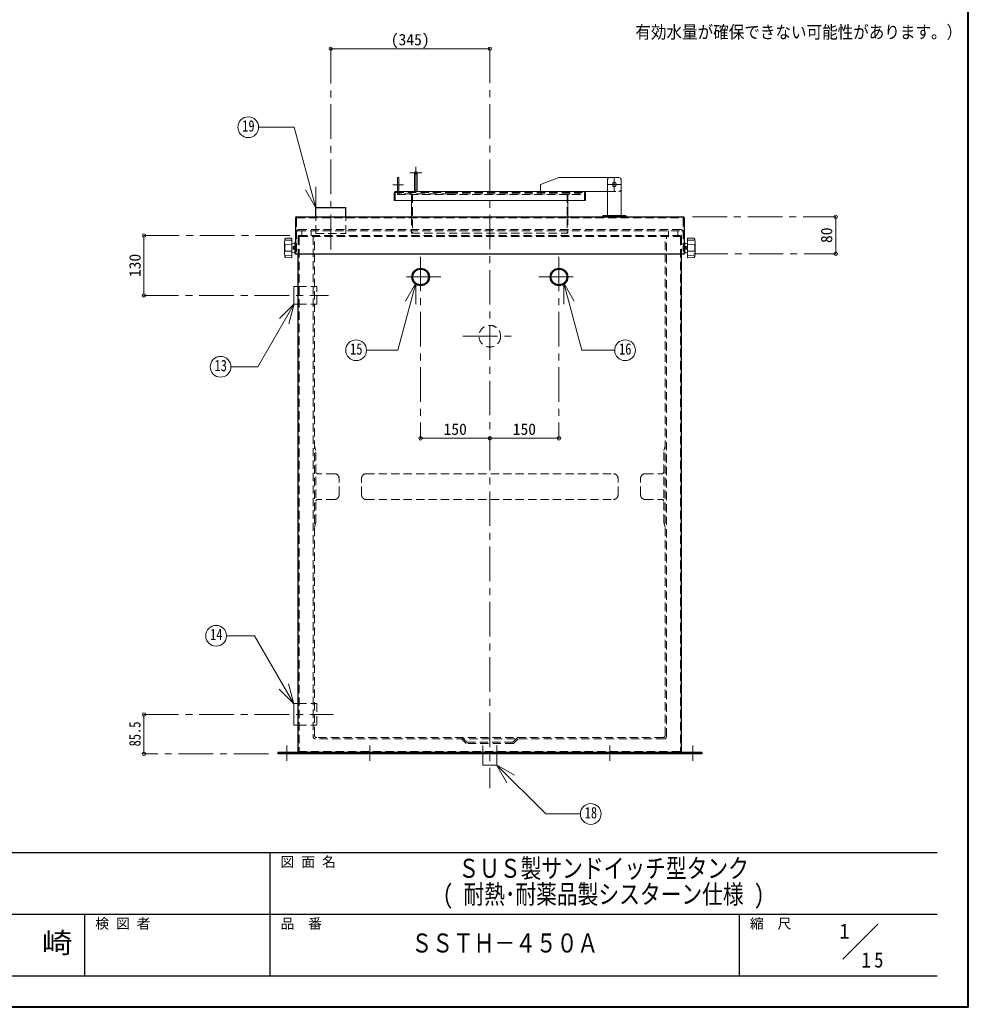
# Model space of a CAD drawing. Units: millimetres at full size, sheet at 1:15. Extents: x -3184 to 2891, y -2037 to 2178.
# Drawn here: x 834 to 2891, y -2037 to 105 of the extents above; entities that cross this region are included whole.
import ezdxf
from ezdxf.enums import TextEntityAlignment as Align

# ---------------------------------------------------------------- set-up
doc = ezdxf.new("R2010")
doc.units = ezdxf.units.MM
doc.header["$LTSCALE"] = 15
doc.header["$PDMODE"] = 32
doc.header["$PDSIZE"] = 7.5
doc.linetypes.add('CHAIN1', pattern=[8, 5, -1, 1, -1])
doc.linetypes.add('DASHED1', pattern=[1.8, 1.2, -0.6])
doc.layers.add('0-0', color=7, linetype='Continuous', lineweight=18)
doc.styles.add('ＭＳ ゴシック', font='')
doc.styles.get('ＭＳ ゴシック').set_extended_font_data('MS Gothic')

msp = doc.modelspace()

# ---------------------------------------------------------------- linework, layer by layer
at = {"layer": '0-0', "color": 1, "lineweight": 40}
for q in [(2890.8, 2177.87), (-3184.2, -2037.13)]:
    msp.add_line((2890.8, -2037.13), q, dxfattribs=at)
at = {"layer": '0-0', "color": 4, "linetype": 'CHAIN1', "lineweight": 9}
for p, q in [((1508.3, -393.63), (1508.3, 41.87)), ((1853.3, 41.87), (1853.3, -1562.13)), ((1679.8, -227.63), (1705.8, -227.63)), ((1692.8, -214.63), (1692.8, -267.63)), ((1665.8, -253.63), (1642.8, -253.63)), ((2109.8, -252.63), (2136.8, -252.63)), ((2123.3, -239.13), (2123.3, -266.13)), ((2292.8, -322.63), (2603.3, -322.63)), ((1419.8, -363.13), (1103.3, -363.13)), ((2294.8, -402.63), (2603.3, -402.63)), ((1703.3, -409.13), (1703.3, -803.13)), ((2003.3, -409.13), (2003.3, -803.13)), ((1747.3, -453.13), (1659.3, -453.13)), ((1959.3, -453.13), (2047.3, -453.13)), ((1103.3, -493.13), (1503.3, -493.13)), ((1794.8, -581.63), (1911.8, -581.63)), ((1103.3, -1402.13), (1513.3, -1402.13)), ((1413.3, -1469.63), (1413.3, -1502.63)), ((1593.3, -1469.63), (1593.3, -1502.63)), ((2113.3, -1469.63), (2113.3, -1502.63)), ((2293.3, -1469.63), (2293.3, -1502.63)), ((1373.3, -1487.63), (1103.3, -1487.63))]:
    msp.add_line(p, q, dxfattribs=at)
at = {"layer": '0-0', "color": 4, "lineweight": 9}
for p, q in [((1508.3, 41.87), (1853.3, 41.87)), ((1963.3, -252.63), (2003.3, -237.63)), ((1963.3, -252.63), (1963.3, -267.63)), ((2003.3, -237.63), (2113.3, -237.63)), ((2058.8, -267.63), (2108.3, -267.63)), ((1683.8, -287.63), (1683.8, -322.63)), ((2022.8, -287.63), (2022.8, -322.63)), ((2603.3, -322.63), (2603.3, -402.63)), ((1103.3, -363.13), (1103.3, -493.13)), ((1703.3, -803.13), (1853.3, -803.13)), ((2003.3, -803.13), (1853.3, -803.13)), ((1103.3, -1402.13), (1103.3, -1487.63))]:
    msp.add_line(p, q, dxfattribs=at)
at = {"layer": '0-0'}
for p, q in [((1429.2, -128.36), (1351.96, -128.36)), ((1475.99, -302.98), (1429.2, -128.36)), ((1689.8, -227.63), (1689.8, -267.63)), ((1695.8, -227.63), (1695.8, -267.63)), ((1652.8, -237.63), (1652.8, -267.63)), ((2108.3, -242.63), (2108.3, -320.63)), ((2133.3, -237.63), (2113.3, -237.63)), ((2138.3, -242.63), (2138.3, -320.63)), ((1475.99, -302.98), (1453.49, -264.01)), ((1475.99, -302.98), (1475.99, -257.98)), ((1645.8, -269.63), (1645.8, -287.63)), ((1647.8, -267.63), (2058.8, -267.63)), ((2060.8, -269.63), (2060.8, -287.63)), ((1645.8, -287.63), (2060.8, -287.63)), ((1408.3, -401.37), (1408.3, -378.89)), ((1408.31, -378.37), (1408.7, -370.98)), ((1424.3, -373.2), (1409.75, -373.68)), ((1424.3, -383.28), (1409.75, -382.79)), ((1423.78, -368.67), (1410.63, -369.09)), ((1424.3, -411.09), (1424.3, -369.17)), ((1429.84, -380.59), (1424.3, -380.13)), ((1430.3, -377.63), (1431.8, -377.63)), ((1430.3, -377.63), (1430.3, -402.63)), ((2276.3, -377.63), (2274.8, -377.63)), ((2276.76, -380.59), (2282.3, -380.13)), ((2282.3, -411.09), (2282.3, -369.17)), ((2282.3, -373.2), (2296.85, -373.68)), ((2282.3, -383.28), (2296.85, -382.79)), ((2282.81, -368.67), (2295.96, -369.09)), ((2298.28, -378.37), (2297.89, -370.98)), ((2298.3, -401.37), (2298.3, -378.89)), ((1408.31, -401.89), (1408.7, -409.28)), ((1424.3, -396.98), (1409.75, -397.47)), ((1424.3, -407.06), (1409.75, -406.58)), ((1429.84, -399.67), (1424.3, -400.13)), ((1427.05, -387.78), (1427.05, -392.48)), ((1427.67, -387.13), (1430.3, -387.13)), ((1427.67, -390.13), (1430.3, -390.13)), ((1427.67, -393.13), (1430.3, -393.13)), ((1430.3, -402.63), (1431.8, -402.63)), ((2278.92, -387.13), (2276.3, -387.13)), ((2278.92, -390.13), (2276.3, -390.13)), ((2278.92, -393.13), (2276.3, -393.13)), ((2276.76, -399.67), (2282.3, -400.13)), ((2279.55, -387.78), (2279.55, -392.48)), ((2282.3, -396.98), (2296.85, -397.47)), ((2282.3, -407.06), (2296.85, -406.58)), ((2298.28, -401.89), (2297.89, -409.28)), ((1423.78, -411.59), (1410.63, -411.17)), ((2282.81, -411.59), (2295.96, -411.17)), ((1692.74, -466.88), (1670.24, -505.85)), ((1692.74, -466.88), (1692.74, -511.88)), ((2013.86, -466.88), (2013.86, -511.88)), ((2013.86, -466.88), (2036.36, -505.85)), ((2013.86, -466.88), (2052.78, -612.14)), ((1428.3, -512.13), (1428.3, -474.13)), ((1428.3, -474.13), (1437.8, -474.13)), ((1428.83, -511.47), (1350, -648.02)), ((1428.83, -511.47), (1397.01, -543.29)), ((1428.83, -511.47), (1417.19, -554.94)), ((1428.3, -512.13), (1437.8, -512.13)), ((2124.17, -612.14), (2052.78, -612.14)), ((1291.92, -648.02), (1350, -648.02)), ((1282.33, -1231.45), (1343.29, -1231.45)), ((1428.56, -1379.14), (1343.29, -1231.45)), ((1428.56, -1379.14), (1396.74, -1347.32)), ((1428.56, -1379.14), (1416.92, -1335.67)), ((1428.3, -1378.63), (1428.3, -1425.63)), ((1437.8, -1378.63), (1428.3, -1378.63)), ((1437.8, -1425.63), (1428.3, -1425.63)), ((1837.8, -1487.63), (1837.8, -1512.13)), ((1868.8, -1487.63), (1868.8, -1512.13)), ((1868.8, -1512.13), (1837.8, -1512.13)), ((1867.79, -1511.32), (1906.76, -1533.82)), ((1867.79, -1511.32), (1890.29, -1550.29)), ((1867.79, -1511.32), (1974.43, -1617.96)), ((1974.43, -1617.96), (2049.67, -1617.96)), ((2618.97, -1932.89), (2694.73, -1857.13))]:
    msp.add_line(p, q, dxfattribs=at)
at = {"layer": '0-0', "color": 4, "linetype": 'DASHED1', "lineweight": 9}
for p, q in [((1655.8, -247.63), (1652.8, -247.63)), ((1647.8, -270.63), (1647.8, -287.63)), ((1648.8, -269.63), (1766.19, -269.63)), ((1649.55, -267.63), (1649.55, -269.63)), ((1655.8, -259.63), (1652.8, -259.63)), ((1652.8, -267.63), (1652.8, -274.63)), ((1652.8, -274.63), (2050.8, -274.63)), ((1655.8, -267.63), (1655.8, -274.63)), ((1766.23, -272.63), (1655.8, -272.63)), ((1659.05, -267.63), (1659.05, -269.63)), ((1660.8, -269.63), (1660.8, -272.63)), ((1680.8, -269.63), (1680.8, -272.63)), ((1683.8, -275.63), (1683.8, -287.63)), ((1685.8, -274.63), (1685.8, -358.13)), ((1766.19, -269.63), (2057.8, -269.63)), ((1766.23, -272.63), (2050.8, -272.63)), ((2020.8, -274.63), (2020.8, -358.13)), ((2022.8, -275.63), (2022.8, -287.63)), ((2025.8, -269.63), (2025.8, -272.63)), ((2045.8, -269.63), (2045.8, -272.63)), ((2050.8, -272.63), (2050.8, -274.63)), ((2058.8, -270.63), (2058.8, -287.63)), ((2108.3, -267.63), (2133.3, -267.63)), ((1683.8, -322.63), (1683.8, -358.13)), ((2022.8, -322.63), (2022.8, -358.13)), ((1465.8, -363.13), (1465.8, -353.13)), ((1683.8, -358.13), (2022.8, -358.13)), ((2240.8, -363.13), (2240.8, -353.13)), ((1437.8, -474.13), (1478.3, -474.13)), ((1478.3, -512.13), (1478.3, -474.13)), ((1437.8, -512.13), (1478.3, -512.13)), ((1473.3, -819.88), (1476.3, -829.88)), ((1476.3, -985.88), (1476.3, -829.88)), ((2233.3, -819.88), (2230.3, -829.88)), ((2230.3, -985.88), (2230.3, -829.88)), ((1516.3, -879.88), (1479.3, -879.88)), ((1526.3, -925.88), (1526.3, -889.88)), ((2180.3, -925.88), (2180.3, -889.88)), ((2190.3, -879.88), (2227.3, -879.88)), ((1516.3, -935.88), (1479.3, -935.88)), ((2190.3, -935.88), (2227.3, -935.88)), ((1473.3, -995.88), (1476.3, -985.88)), ((2233.3, -995.88), (2230.3, -985.88)), ((1437.8, -1378.63), (1478.3, -1378.63)), ((1478.3, -1378.63), (1478.3, -1425.63)), ((1437.8, -1425.63), (1478.3, -1425.63)), ((1792.06, -1455.13), (1802.06, -1465.13)), ((1793.3, -1452.13), (1803.3, -1462.13)), ((1913.3, -1452.13), (1903.3, -1462.13)), ((1903.3, -1462.13), (1803.3, -1462.13)), ((1837.8, -1487.63), (1837.8, -1462.13)), ((1868.8, -1487.63), (1868.8, -1462.13)), ((1406.3, -1484.63), (1406.3, -1487.63)), ((1420.3, -1484.63), (1420.3, -1487.63)), ((2286.3, -1484.63), (2286.3, -1487.63)), ((2300.3, -1484.63), (2300.3, -1487.63))]:
    msp.add_line(p, q, dxfattribs=at)
at = {"layer": '0-0', "color": 5, "lineweight": 25}
for p, q in [((1475.8, -302.63), (1540.8, -302.63)), ((1475.8, -322.63), (1475.8, -302.63)), ((1540.8, -322.63), (1540.8, -302.63)), ((2148.3, -320.63), (2098.3, -320.63)), ((2098.3, -320.63), (2098.3, -322.63)), ((2148.3, -320.63), (2148.3, -322.63)), ((1431.8, -324.63), (1431.8, -402.63)), ((1433.8, -322.63), (2272.8, -322.63)), ((2274.8, -324.63), (2274.8, -402.63)), ((1431.8, -402.63), (2274.8, -402.63)), ((1437.8, -1482.63), (1437.8, -402.63)), ((2268.8, -1482.63), (2268.8, -402.63)), ((1393.3, -1484.63), (1393.3, -1487.63)), ((2313.3, -1484.63), (1393.3, -1484.63)), ((2313.3, -1487.63), (1393.3, -1487.63)), ((2313.3, -1484.63), (2313.3, -1487.63))]:
    msp.add_line(p, q, dxfattribs=at)
at = {"layer": '0-0', "linetype": 'DASHED1'}
for p, q in [((1433.8, -325.63), (1433.8, -402.63)), ((1434.8, -324.63), (2271.8, -324.63)), ((1475.8, -358.63), (1475.8, -322.63)), ((1540.8, -358.63), (1540.8, -322.63)), ((2272.8, -325.63), (2272.8, -402.63)), ((1436.8, -353.13), (2269.8, -353.13)), ((2266.8, -350.13), (1439.8, -350.13)), ((1439.8, -363.13), (2266.8, -363.13)), ((1445.8, -363.13), (1445.8, -353.13)), ((1473.3, -1447.13), (1473.3, -363.13)), ((1475.8, -358.63), (1540.8, -358.63)), ((2233.3, -1447.13), (2233.3, -363.13)), ((2260.8, -363.13), (2260.8, -353.13)), ((1437.8, -365.13), (1437.8, -402.63)), ((1439.8, -366.13), (1439.8, -1481.63)), ((1440.8, -365.13), (2265.8, -365.13)), ((1470.3, -365.13), (1470.3, -1450.13)), ((2236.3, -1450.13), (2236.3, -365.13)), ((2266.8, -366.13), (2266.8, -1481.63)), ((2268.8, -365.13), (2268.8, -402.63)), ((1575.3, -925.88), (1575.3, -889.88)), ((1585.3, -879.88), (2121.3, -879.88)), ((2131.3, -925.88), (2131.3, -889.88)), ((1585.3, -935.88), (2121.3, -935.88)), ((2231.3, -1455.13), (1475.3, -1455.13)), ((2228.3, -1452.13), (1478.3, -1452.13)), ((2265.8, -1482.63), (1440.8, -1482.63)), ((1457.8, -1482.63), (1457.8, -1484.63)), ((1586.3, -1484.63), (1586.3, -1487.63)), ((1600.3, -1484.63), (1600.3, -1487.63)), ((2106.3, -1484.63), (2106.3, -1487.63)), ((2120.3, -1484.63), (2120.3, -1487.63)), ((2248.8, -1484.63), (2248.8, -1482.63))]:
    msp.add_line(p, q, dxfattribs=at)
at = {"layer": '0-0', "color": 6, "lineweight": 25}
for p, q in [((-3116.7, -1701.77), (2823.3, -1701.77)), ((1376.87, -1969.63), (1376.87, -1701.77)), ((2823.3, -1835.7), (-230.27, -1835.7)), ((975.08, -1969.63), (975.08, -1835.7)), ((2394.73, -1969.63), (2394.73, -1835.7)), ((2823.3, -1969.63), (-3116.7, -1969.63))]:
    msp.add_line(p, q, dxfattribs=at)
at = {"layer": '0-0'}
for points in [[(1652.8, -237.63), (1655.8, -237.63), (1655.8, -267.63)], [(2276.3, -377.63), (2276.3, -402.63), (2274.8, -402.63)], [(1692.74, -466.88), (1653.82, -612.14), (1585.86, -612.14)]]:
    msp.add_lwpolyline(points, dxfattribs=at)
at = {"layer": '0-0', "color": 4, "linetype": 'DASHED1', "lineweight": 9}
msp.add_lwpolyline([(1914.54, -1455.13), (1904.54, -1465.13), (1802.06, -1465.13)], dxfattribs=at)
at = {"layer": '0-0'}
for centre, radius in [((1329.46, -128.36), 22.5), ((2123.3, -252.63), 4.5), ((1563.36, -612.14), 22.5), ((2146.67, -612.14), 22.5), ((1269.42, -648.02), 22.5), ((1259.83, -1231.45), 22.5), ((2072.17, -1617.96), 22.5)]:
    msp.add_circle(centre, radius, dxfattribs=at)
at = {"layer": '0-0', "color": 5, "lineweight": 25}
for centre, radius in [((1703.3, -453.13), 19), ((1703.3, -453.13), 17), ((2003.3, -453.13), 19), ((2003.3, -453.13), 17)]:
    msp.add_circle(centre, radius, dxfattribs=at)
at = {"layer": '0-0', "color": 4, "linetype": 'DASHED1', "lineweight": 9}
msp.add_circle((1853.3, -581.63), 23.5, dxfattribs=at)
at = {"layer": '0-0'}
for centre, radius, start, end in [((1692.8, -227.63), 3, 360, 180), ((2113.3, -242.63), 5, 90, 180), ((2133.3, -242.63), 5, 0, 90), ((1647.8, -269.63), 2, 90, 180), ((2058.8, -269.63), 2, 0, 90), ((1418.3, -378.89), 10, 176.98087, 180), ((1410.7, -371.09), 2, 91.84585, 176.98087), ((1463.13, -390.13), 54.34, 172.70127, 187.29873), ((1409.73, -383.29), 0.5, 88.09085, 172.70127), ((1411.37, -370.63), 2.07, 141.26695, 176.97243), ((1419.26, -370.71), 9.96, 178.90936, 197.37998), ((1423.8, -369.17), 0.5, 0, 91.84585), ((1429.8, -381.09), 0.5, 0, 85.23636), ((2276.8, -381.09), 0.5, 94.76364, 180), ((2282.8, -369.17), 0.5, 88.15415, 180), ((2295.9, -371.09), 2, 3.01913, 88.15415), ((2287.34, -370.71), 9.96, 342.62002, 1.09064), ((2296.86, -383.29), 0.5, 7.29873, 91.90915), ((2295.23, -370.63), 2.07, 3.02757, 38.73305), ((2243.46, -390.13), 54.34, 352.70127, 7.29873), ((2288.3, -378.89), 10, 0, 3.01913), ((1418.3, -401.37), 10, 180, 183.01913), ((1409.73, -396.97), 0.5, 187.29873, 271.90915), ((1419.26, -409.55), 9.96, 162.62002, 181.09064), ((1429.15, -388.63), 2.11, 134.62454, 225.37546), ((1428.61, -388.66), 1.79, 121.62812, 150.75937), ((1429.15, -391.63), 2.11, 134.62454, 225.37546), ((1428.61, -391.6), 1.79, 209.24063, 238.37188), ((1429.8, -399.17), 0.5, 274.76364, 0), ((2276.8, -399.17), 0.5, 180, 265.23636), ((2277.98, -388.66), 1.79, 29.24063, 58.37188), ((2277.44, -388.63), 2.11, 314.62454, 45.37546), ((2277.44, -391.63), 2.11, 314.62454, 45.37546), ((2277.98, -391.6), 1.79, 301.62812, 330.75937), ((2296.86, -396.97), 0.5, 268.09085, 352.70127), ((2287.34, -409.55), 9.96, 358.90936, 17.37998), ((2288.3, -401.37), 10, 356.98087, 0), ((1410.7, -409.17), 2, 183.01913, 268.15415), ((1411.37, -409.63), 2.07, 183.02757, 218.73305), ((1423.8, -411.09), 0.5, 268.15415, 0), ((2282.8, -411.09), 0.5, 180, 271.84585), ((2295.9, -409.17), 2, 271.84585, 356.98087), ((2295.23, -409.63), 2.07, 321.26695, 356.97243)]:
    msp.add_arc(centre, radius, start, end, dxfattribs=at)
at = {"layer": '0-0', "color": 4, "linetype": 'DASHED1', "lineweight": 9}
for centre, radius, start, end in [((1692.8, -227.63), 3, 180, 0), ((1648.8, -270.63), 1, 90, 180), ((1682.8, -275.63), 1, 0, 90), ((1683.8, -274.63), 2, 0, 90), ((2022.8, -274.63), 2, 90, 180), ((2023.8, -275.63), 1, 90, 180), ((2057.8, -270.63), 1, 0, 90), ((2133.3, -262.63), 5, 270, 0), ((1479.3, -876.88), 3, 180, 270), ((2227.3, -876.88), 3, 270, 0), ((1516.3, -889.88), 10, 0, 90), ((2190.3, -889.88), 10, 90, 180), ((1479.3, -938.88), 3, 90, 180), ((1516.3, -925.88), 10, 270, 0), ((2190.3, -925.88), 10, 180, 270), ((2227.3, -938.88), 3, 0, 90)]:
    msp.add_arc(centre, radius, start, end, dxfattribs=at)
at = {"layer": '0-0', "color": 5, "lineweight": 25}
for centre, start, end in [((1433.8, -324.63), 90, 180), ((2272.8, -324.63), 0, 90), ((1439.8, -1482.63), 180, 270), ((2266.8, -1482.63), 270, 0)]:
    msp.add_arc(centre, 2, start, end, dxfattribs=at)
at = {"layer": '0-0', "linetype": 'DASHED1'}
for centre, radius, start, end in [((1434.8, -325.63), 1, 90, 180), ((2271.8, -325.63), 1, 0, 90), ((1439.8, -356.13), 6, 90, 180), ((1436.8, -356.13), 3, 90, 180), ((1439.8, -365.13), 2, 90, 180), ((2266.8, -356.13), 6, 0, 90), ((2266.8, -365.13), 2, 0, 90), ((2269.8, -356.13), 3, 0, 90), ((1440.8, -366.13), 1, 90, 180), ((2265.8, -366.13), 1, 0, 90), ((1585.3, -889.88), 10, 90, 180), ((2121.3, -889.88), 10, 0, 90), ((1585.3, -925.88), 10, 180, 270), ((2121.3, -925.88), 10, 270, 0), ((1475.3, -1450.13), 5, 180, 270), ((1478.3, -1447.13), 5, 180, 270), ((2228.3, -1447.13), 5, 270, 0), ((2231.3, -1450.13), 5, 270, 0), ((1440.8, -1481.63), 1, 180, 270), ((2265.8, -1481.63), 1, 270, 0)]:
    msp.add_arc(centre, radius, start, end, dxfattribs=at)
at = {"layer": '0-0', "color": 1}
for p in [(1508.3, 41.87), (1853.3, 41.87), (2603.3, -322.63), (1103.3, -363.13), (2603.3, -402.63), (1103.3, -493.13), (1703.3, -803.13), (1853.3, -803.13), (2003.3, -803.13), (1103.3, -1402.13), (1103.3, -1487.63)]:
    msp.add_point(p, dxfattribs=at)

# ---------------------------------------------------------------- texts
at = {"layer": '0-0', "style": 'ＭＳ ゴシック'}
for s, height, width, p in [('有効水量が確保できない可能性があります。）', 27.49, 0.9, (2168.92, 55.99)), ('19', 24.74, 0.8, (1316.34, -145.23)), ('15', 24.74, 0.8, (1550.24, -629.01)), ('16', 24.74, 0.8, (2133.55, -629.01)), ('13', 24.74, 0.8, (1256.3, -664.89)), ('14', 24.74, 0.8, (1246.7, -1248.32)), ('18', 24.74, 0.8, (2059.04, -1634.84)), ('ＳＵＳ製サンドイッチ型タンク', 41.24, 0.8, (1785.08, -1768.74)), ('( 耐熱･耐薬品製シスターン仕様 )', 41.24, 0.8, (1751.33, -1824.99)), ('千\u3000崎', 43.99, 1.1, (750.08, -1932.67)), ('ＳＳＴＨ－４５０Ａ', 41.24, 0.8, (1683.3, -1930.79))]:
    msp.add_text(s, height=height, dxfattribs=dict(at, width=width)).set_placement(p, align=Align.BOTTOM_LEFT)
for s, height, p in [('(345)', 24.74, (1638.61, 41.87)), ('150', 24.74, (1752.99, -803.13)), ('150', 24.74, (1902.99, -803.13)), ('図 面 名', 21.99, (1399.37, -1739.27)), ('検 図 者', 21.99, (997.58, -1873.2)), ('品\u3000番', 21.99, (1399.37, -1873.2)), ('縮\u3000尺', 21.99, (2417.23, -1873.2)), ('1', 32.99, (2611.35, -1898.42))]:
    msp.add_text(s, height=height, dxfattribs=at).set_placement(p, align=Align.BOTTOM_LEFT)
for s, p in [('80', (2603.3, -379.51)), ('130', (1103.3, -453.44))]:
    msp.add_text(s, height=24.74, rotation=90, dxfattribs=at).set_placement(p, align=Align.BOTTOM_LEFT)
at = {"layer": '0-0', "style": 'ＭＳ ゴシック', "width": 0.8}
msp.add_text('85.5', height=24.74, rotation=90, dxfattribs=at).set_placement((1103.3, -1471.38), align=Align.BOTTOM_LEFT)
at = {"layer": '0-0', "insert": (2659.3, -1951.48), "char_height": 32.99, "attachment_point": 7, "style": 'ＭＳ ゴシック'}
msp.add_mtext('\\T1.36;\\W0.9;15', dxfattribs=at)

doc.saveas('drawing.dxf')
